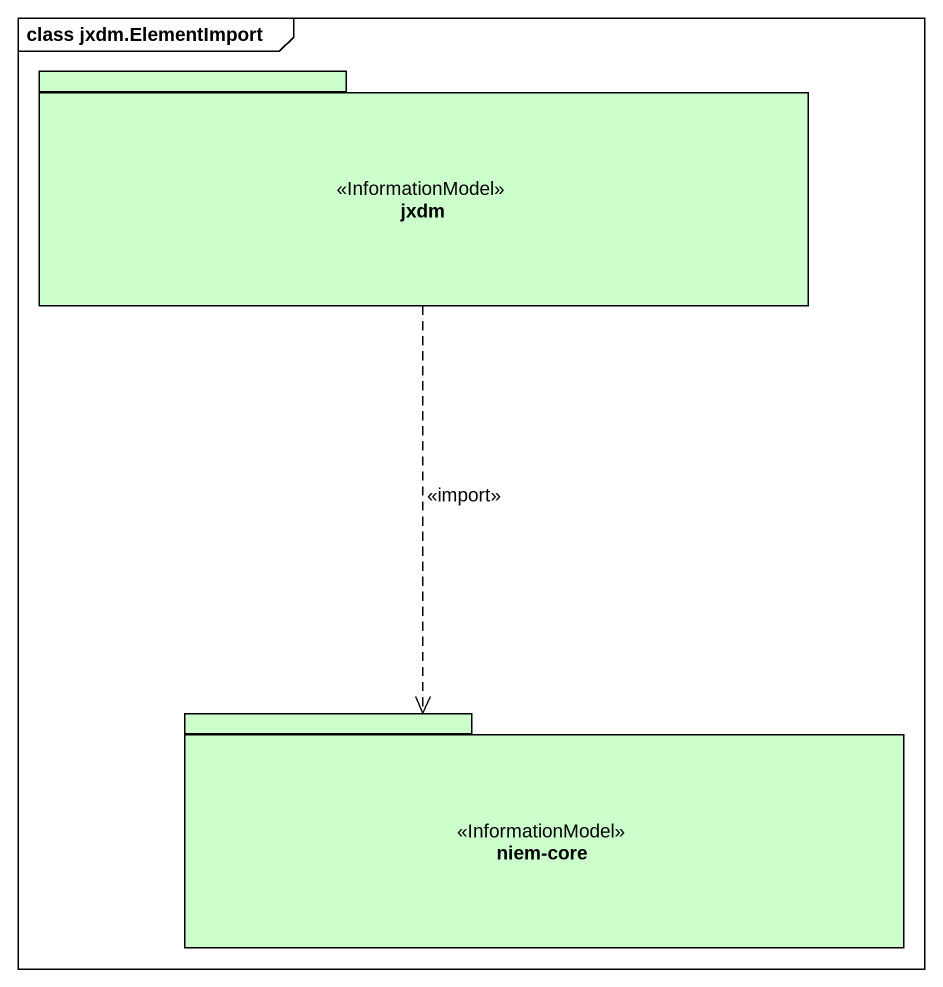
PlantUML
@startuml
mainframe class jxdm.ElementImport
package jxdm <<InformationModel>> #CCFFCC {
}
package "niem-core" as niem_core <<InformationModel>> #CCFFCC {
}
jxdm ..> niem_core : <<import>>
@enduml
